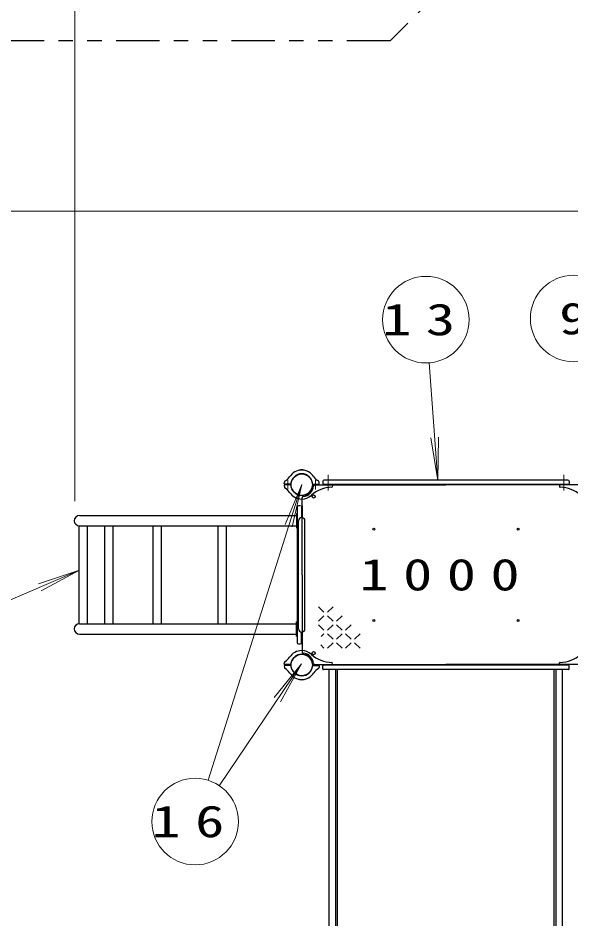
# Model space of a CAD drawing. Units: millimetres on the paper, scale 1:60. Extents: x -385 to 0, y -594 to 267.
# Drawn here: x -322.9 to -284.5, y 159.1 to 221.6 of the extents above; entities that cross this region are included whole.
import ezdxf
from ezdxf.enums import TextEntityAlignment as Align

# ---------------------------------------------------------------- set-up
doc = ezdxf.new("R2010")
doc.units = ezdxf.units.MM
doc.linetypes.add('USER2', pattern=[6, 3, -1, 1, -1])
doc.linetypes.add('USER3', pattern=[8, 3, -1, 1, -1, 1, -1])
doc.layers.add('LY_1', color=7, linetype='Continuous', lineweight=25)
doc.styles.add('ＭＳ ゴシック', font='')
doc.styles.get('ＭＳ ゴシック').set_extended_font_data('MS Gothic')

msp = doc.modelspace()

# ---------------------------------------------------------------- linework, layer by layer
at = {"layer": 'LY_1', "lineweight": 13}
for p, q in [((-318.919, 188.09), (-318.919, 249.174)), ((-256.502, 208.174), (-359.919, 208.174)), ((-294.364, 197.672), (-293.765, 189.516)), ((-293.765, 189.516), (-294.245, 192.478)), ((-293.765, 189.516), (-293.723, 192.516)), ((-309.678, 168.747), (-303.194, 189.234)), ((-303.194, 189.234), (-304.345, 186.464)), ((-303.194, 189.234), (-303.846, 186.306)), ((-325.493, 180.35), (-318.603, 183.303)), ((-318.603, 183.303), (-321.453, 182.366)), ((-318.603, 183.303), (-321.247, 181.885)), ((-302.025, 180.777), (-301.65, 180.402)), ((-301.025, 180.777), (-301.4, 180.402)), ((-301.65, 180.152), (-302.025, 179.777)), ((-301.4, 180.152), (-301.025, 179.777)), ((-300.4, 180.152), (-300.775, 179.777)), ((-302.025, 179.527), (-301.65, 179.152)), ((-301.025, 179.527), (-301.4, 179.152)), ((-300.775, 179.527), (-300.4, 179.152)), ((-299.775, 179.527), (-300.15, 179.152)), ((-301.65, 178.902), (-301.85, 178.703)), ((-301.4, 178.902), (-301.025, 178.527)), ((-300.4, 178.902), (-300.775, 178.527)), ((-300.15, 178.902), (-299.775, 178.527)), ((-299.15, 178.902), (-299.525, 178.527)), ((-301.873, 178.125), (-301.65, 177.902)), ((-301.025, 178.277), (-301.4, 177.902)), ((-300.775, 178.277), (-300.4, 177.902)), ((-299.775, 178.277), (-300.15, 177.902)), ((-299.525, 178.277), (-299.15, 177.902)), ((-308.906, 168.374), (-303.219, 176.811)), ((-303.219, 176.811), (-305.107, 174.479)), ((-303.219, 176.811), (-304.673, 174.187))]:
    msp.add_line(p, q, dxfattribs=at)
at = {"layer": 'LY_1', "linetype": 'USER3'}
for p, q in [((-278.862, 238.174), (-297.06, 219.976)), ((-297.06, 219.976), (-331.346, 219.976))]:
    msp.add_line(p, q, dxfattribs=at)
at = {"layer": 'LY_1'}
for p, q in [((-303.36, 190.22), (-303.36, 190.223)), ((-303.027, 190.22), (-303.027, 190.223)), ((-304.401, 189.293), (-304.396, 189.424)), ((-304.401, 189.174), (-304.396, 189.053)), ((-303.975, 189.259), (-304.367, 189.259)), ((-303.975, 189.209), (-304.367, 189.209)), ((-302.412, 189.259), (-302.02, 189.259)), ((-302.412, 189.209), (-293.194, 189.209)), ((-301.986, 189.293), (-301.991, 189.415)), ((-301.735, 189.467), (-301.735, 189.317)), ((-284.735, 189.551), (-301.652, 189.551)), ((-284.735, 189.234), (-301.652, 189.234)), ((-301.069, 189.174), (-301.074, 189.087)), ((-283.975, 189.209), (-293.194, 189.209)), ((-285.318, 189.174), (-285.313, 189.087)), ((-284.652, 189.467), (-284.652, 189.317)), ((-303.169, 182.984), (-303.169, 188.324)), ((-303.51, 187.692), (-303.51, 178.276)), ((-303.427, 187.776), (-303.277, 187.776)), ((-303.22, 187.767), (-303.22, 186.959)), ((-303.22, 187.767), (-303.167, 187.767)), ((-303.167, 187.767), (-303.167, 186.959)), ((-318.61, 187.09), (-303.564, 187.09)), ((-303.564, 187.234), (-303.51, 187.234)), ((-303.564, 187.234), (-303.564, 186.234)), ((-303.42, 179.234), (-303.42, 186.734)), ((-302.967, 179.234), (-302.967, 186.734)), ((-318.619, 179.59), (-318.619, 186.378)), ((-318.61, 186.378), (-303.564, 186.378)), ((-318.052, 179.59), (-318.052, 186.378)), ((-316.837, 179.59), (-316.837, 186.378)), ((-316.271, 179.59), (-316.271, 186.378)), ((-313.489, 179.59), (-313.489, 186.378)), ((-312.922, 179.59), (-312.922, 186.378)), ((-308.977, 179.59), (-308.977, 186.378)), ((-308.41, 179.59), (-308.41, 186.378)), ((-303.564, 186.234), (-303.51, 186.234)), ((-303.169, 182.984), (-303.169, 177.644)), ((-318.61, 179.59), (-303.564, 179.59)), ((-303.564, 179.734), (-303.51, 179.734)), ((-303.564, 178.734), (-303.564, 179.734)), ((-318.61, 178.878), (-303.564, 178.878)), ((-303.564, 178.734), (-303.51, 178.734)), ((-303.22, 178.201), (-303.22, 179.009)), ((-303.167, 178.201), (-303.167, 179.009)), ((-303.427, 178.192), (-303.277, 178.192)), ((-303.22, 178.201), (-303.167, 178.201)), ((-304.401, 176.793), (-304.396, 176.915)), ((-304.401, 176.674), (-304.396, 176.543)), ((-303.975, 176.759), (-304.367, 176.759)), ((-303.975, 176.709), (-304.367, 176.709)), ((-302.412, 176.759), (-293.194, 176.759)), ((-302.412, 176.709), (-302.02, 176.709)), ((-301.986, 176.674), (-301.991, 176.553)), ((-301.735, 176.467), (-301.735, 176.684)), ((-284.702, 176.734), (-301.685, 176.734)), ((-301.069, 176.794), (-301.074, 176.881)), ((-283.975, 176.759), (-293.194, 176.759)), ((-285.318, 176.794), (-285.313, 176.881)), ((-284.652, 176.467), (-284.652, 176.684)), ((-284.702, 176.417), (-301.685, 176.417)), ((-301.28, 134.268), (-301.28, 176.417)), ((-300.827, 134.268), (-300.827, 176.417)), ((-300.704, 134.935), (-300.704, 176.417)), ((-285.684, 134.935), (-285.684, 176.417)), ((-285.56, 134.268), (-285.56, 176.417)), ((-285.107, 134.268), (-285.107, 176.417)), ((-303.36, 175.748), (-303.36, 175.745)), ((-303.027, 175.748), (-303.027, 175.745))]:
    msp.add_line(p, q, dxfattribs=at)
at = {"layer": 'LY_1', "linetype": 'USER2', "lineweight": 13}
for p, q in [((-301.36, 188.828), (-301.36, 189.913)), ((-285.027, 188.828), (-285.027, 189.913)), ((-304.152, 189.566), (-304.152, 188.902)), ((-302.235, 189.566), (-302.235, 188.902))]:
    msp.add_line(p, q, dxfattribs=at)
at = {"layer": 'LY_1', "lineweight": 13}
for centre in [(-294.584, 200.664), (-284.339, 200.746), (-310.583, 165.887)]:
    msp.add_circle(centre, 3, dxfattribs=at)
at = {"layer": 'LY_1'}
for centre, radius in [((-303.194, 189.234), 0.743), ((-302.369, 188.409), 0.108), ((-298.194, 186.151), 0.0625), ((-288.194, 186.151), 0.0625), ((-298.194, 179.817), 0.0625), ((-288.194, 179.817), 0.0625), ((-303.194, 176.734), 0.743), ((-302.369, 177.559), 0.108)]:
    msp.add_circle(centre, radius, dxfattribs=at)
for centre, radius, start, end in [((-304.736, 190.225), 0.833, 297.45884, 327.27281), ((-303.194, 189.234), 1, 90, 147.27281), ((-303.194, 189.234), 0.75, 90, 175.72934), ((-303.344, 190.223), 0.0167, 98.62693, 180), ((-303.194, 189.234), 1.017, 90, 98.62693), ((-303.194, 189.234), 1.017, 81.37307, 90), ((-303.194, 189.234), 1, 32.7272, 90), ((-303.194, 189.234), 0.75, 4.27066, 90), ((-303.044, 190.223), 0.0167, 0, 81.37307), ((-301.651, 190.225), 0.833, 212.72719, 242.54116), ((-304.367, 189.292), 0.0333, 178, 270), ((-304.367, 189.176), 0.0333, 90, 182), ((-304.313, 189.412), 0.0833, 117.45884, 178), ((-303.975, 189.292), 0.0333, 270, 355.72934), ((-303.975, 189.176), 0.0333, 4.27066, 90), ((-303.194, 189.234), 0.75, 184.27066, 270), ((-303.194, 189.234), 0.75, 270, 355.72934), ((-302.412, 189.292), 0.0333, 184.27066, 270), ((-302.412, 189.176), 0.0333, 90, 175.72934), ((-302.283, 189.126), 0.0833, 90, 173.21282), ((-302.074, 189.412), 0.0833, 2, 62.54116), ((-302.02, 189.292), 0.0333, 270, 2), ((-301.652, 189.467), 0.0833, 90, 180), ((-301.652, 189.317), 0.0833, 180, 270), ((-301.103, 189.176), 0.0333, 357, 90), ((-285.284, 189.176), 0.0333, 90, 183), ((-284.735, 189.467), 0.0833, 0, 90), ((-284.735, 189.317), 0.0833, 270, 0), ((-304.313, 189.056), 0.0833, 182, 242.54116), ((-304.736, 188.243), 0.833, 32.7272, 62.54116), ((-303.194, 189.234), 1, 212.72719, 270), ((-303.194, 189.234), 0.833, 276.78718, 353.21282), ((-301.066, 186.889), 2.167, 91.08415, 132.21724), ((-301.107, 189.088), 0.0333, 271.08415, 357), ((-285.28, 189.088), 0.0333, 183, 268.91585), ((-285.321, 186.889), 2.167, 47.78276, 88.91585), ((-303.194, 189.234), 1, 270, 312.21724), ((-303.085, 188.324), 0.0833, 96.78718, 180), ((-303.427, 187.692), 0.0833, 90, 180), ((-318.61, 186.734), 0.356, 90, 270), ((-303.194, 186.734), 0.227, 0, 180), ((-318.61, 179.234), 0.356, 90, 270), ((-303.194, 179.234), 0.227, 180, 0), ((-303.427, 178.276), 0.0833, 180, 270), ((-303.194, 176.734), 1, 90, 147.27281), ((-303.194, 176.734), 0.75, 90, 175.72934), ((-303.194, 176.734), 1, 47.78276, 90), ((-303.194, 176.734), 0.75, 4.27066, 90), ((-303.085, 177.644), 0.0833, 180, 263.21282), ((-303.194, 176.734), 0.833, 6.78718, 83.21282), ((-301.066, 179.079), 2.167, 227.78276, 268.91585), ((-285.321, 179.079), 2.167, 271.08415, 312.21724), ((-304.367, 176.792), 0.0333, 178, 270), ((-304.367, 176.676), 0.0333, 90, 182), ((-304.313, 176.912), 0.0833, 117.45884, 178), ((-304.736, 177.725), 0.833, 297.45884, 327.27281), ((-303.975, 176.792), 0.0333, 270, 355.72934), ((-303.975, 176.676), 0.0333, 4.27066, 90), ((-303.194, 176.734), 0.75, 184.27066, 270), ((-303.194, 176.734), 0.75, 270, 355.72934), ((-302.412, 176.792), 0.0333, 184.27066, 270), ((-302.412, 176.676), 0.0333, 90, 175.72934), ((-302.283, 176.842), 0.0833, 186.78718, 270), ((-302.02, 176.676), 0.0333, 358, 90), ((-301.685, 176.684), 0.05, 90, 180), ((-301.107, 176.88), 0.0333, 3, 88.91585), ((-301.103, 176.792), 0.0333, 270, 3), ((-285.284, 176.792), 0.0333, 177, 270), ((-285.28, 176.88), 0.0333, 91.08415, 177), ((-284.702, 176.684), 0.05, 0, 90), ((-304.313, 176.556), 0.0833, 182, 242.54116), ((-304.736, 175.743), 0.833, 32.7272, 62.54116), ((-303.194, 176.734), 1, 212.72719, 270), ((-303.194, 176.734), 1, 270, 327.27281), ((-301.651, 175.743), 0.833, 117.45884, 147.27281), ((-302.074, 176.556), 0.0833, 297.45884, 358), ((-301.685, 176.467), 0.05, 180, 270), ((-284.702, 176.467), 0.05, 270, 0), ((-303.344, 175.745), 0.0167, 180, 261.37307), ((-303.194, 176.734), 1.017, 261.37307, 270), ((-303.194, 176.734), 1.017, 270, 278.62693), ((-303.044, 175.745), 0.0167, 278.62693, 0)]:
    msp.add_arc(centre, radius, start, end, dxfattribs=at)

# ---------------------------------------------------------------- texts
at = {"layer": 'LY_1', "style": 'ＭＳ ゴシック', "width": 1.35}
msp.add_text('9', height=2.199, dxfattribs=at).set_placement((-284.339, 200.746), align=Align.MIDDLE_CENTER)
at = {"layer": 'LY_1', "char_height": 2.199, "style": 'ＭＳ ゴシック'}
for s, insert, attachment_point in [('\\T1.5;\\W1.35;13', (-294.584, 200.664), 5), ('\\T1.5;\\W1.35;1000', (-299.194, 182.984), 4), ('\\T1.5;\\W1.35;16', (-310.583, 165.887), 5)]:
    msp.add_mtext(s, dxfattribs=dict(at, insert=insert, attachment_point=attachment_point))

doc.saveas('drawing.dxf')
